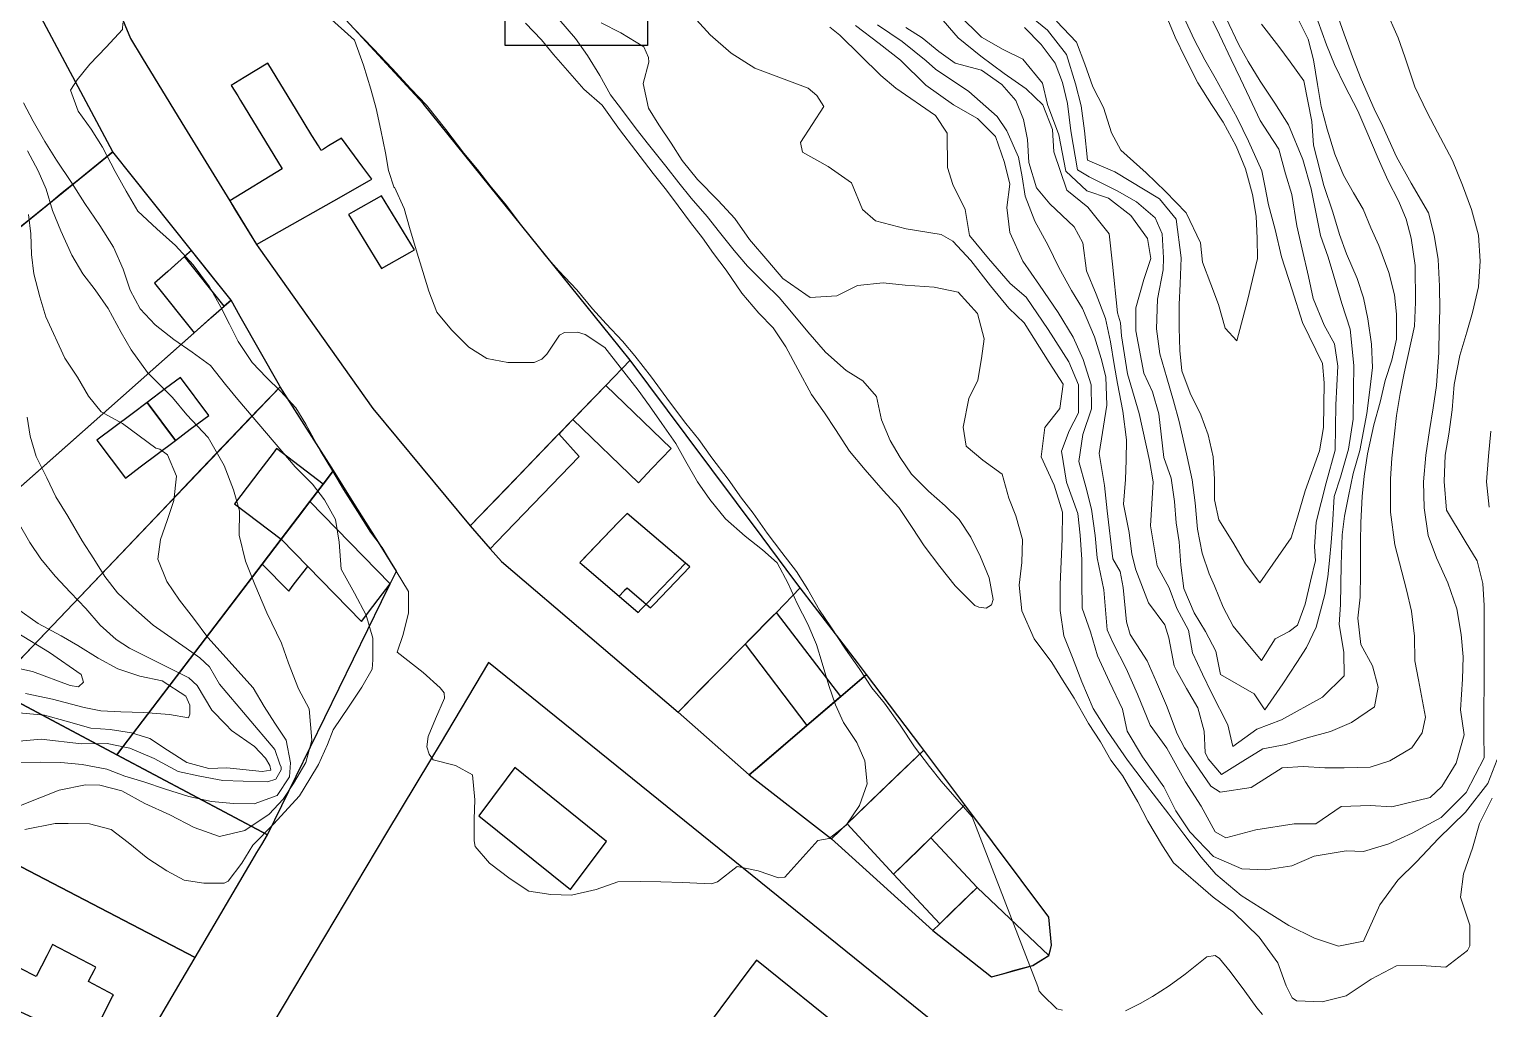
# Model space of a CAD drawing. Header units: millimetres. Extents: x 2695 to 3468, y 1447 to 2202.
# Drawn here: x 2898.1 to 3052.1, y 1626 to 1729.4 of the extents above; entities that cross this region are included whole.
import ezdxf

# ---------------------------------------------------------------- set-up
doc = ezdxf.new("R2010")
doc.units = ezdxf.units.MM
for name, color, linetype in [('01_Fina', 7, 'Continuous'), ('modulos alternativos', 10, 'Continuous'), ('Traza Urbana', 7, 'Continuous')]:
    doc.layers.add(name, color=color, linetype=linetype)

msp = doc.modelspace()

# ---------------------------------------------------------------- linework, layer by layer
at = {"layer": '01_Fina', "color": 252, "linetype": 'Continuous', "lineweight": 9, "true_color": 0x939598}
for points in [[(2936.55, 1712.62), (2935.97, 1714.44), (2935.66, 1716.33), (2935.17, 1718.7), (2934.68, 1720.98), (2934.11, 1723.03), (2933.34, 1725.55), (2932.38, 1728.19), (2918.15, 1741.04)], [(3052.92, 1652.31), (3051.94, 1649.77), (3049.61, 1646.76), (3046.73, 1643.96), (3044.42, 1641.5), (3042.46, 1639.56), (3040.57, 1636.98), (3038.82, 1633.14), (3036.21, 1632.6), (3033.66, 1633.44), (3030.95, 1634.8), (3027.94, 1636.67), (3025.92, 1637.95), (3023.25, 1640.21), (3021.71, 1642), (3019.87, 1644.42), (3018.29, 1646.55), (3015.68, 1649.92), (3013.93, 1652.24), (3011.84, 1655.28), (3010.31, 1657.67), (3009.13, 1660.48), (3008.12, 1663.07), (3007.23, 1665.36), (3006.84, 1668.02), (3006.83, 1670.76), (3007.05, 1675.59), (3007.07, 1678.39), (3006.2, 1681.24), (3004.83, 1684.25), (3005.22, 1687.32), (3006.78, 1689.33), (3007.14, 1691.89), (3005.68, 1694.18), (3003.04, 1698.38), (3001.4, 1699.94), (2999.48, 1702.29), (2997.41, 1704.97), (2995.5, 1707.01), (2994.27, 1707.68), (2990.58, 1708.3), (2987.33, 1709.13), (2985.97, 1710.33), (2984.82, 1713.14), (2982.35, 1714.87), (2979.63, 1716.4), (2979.42, 1717.4), (2981.91, 1721.2), (2981.14, 1722.37), (2980.25, 1723.14), (2974.62, 1725.23), (2972.13, 1726.82), (2969.91, 1728.77), (2966.68, 1732.3)], [(3041.12, 1731.53), (3042.5, 1728.46), (3043.19, 1726.44), (3044.26, 1723.27), (3045.55, 1720.58), (3046.64, 1718.5), (3048.21, 1715.5), (3049.27, 1712.9), (3050.23, 1710.33), (3050.96, 1707.62), (3051.13, 1704.87), (3050.98, 1702.17), (3050.35, 1699.46), (3049.73, 1697.4), (3048.99, 1694.93), (3048.41, 1691.86), (3048.18, 1689.21), (3047.84, 1686.63), (3047.46, 1684.43), (3047.33, 1681.64), (3047.6, 1678.6), (3049.55, 1675.33), (3050.82, 1673.28), (3051.41, 1670.88), (3051.57, 1668.55), (3051.56, 1665.9), (3051.57, 1662.94), (3051.58, 1660.19), (3051.52, 1657.66), (3051.54, 1655.01), (3051.55, 1652.47), (3049.68, 1648.82), (3047.02, 1646.18), (3043.96, 1644.54), (3041.51, 1643.41), (3038.85, 1642.61), (3037.01, 1642.66), (3033.63, 1642.09), (3031.27, 1641.1), (3028.52, 1640.66), (3025.98, 1640.76), (3022.99, 1642.06), (3020.52, 1644.67), (3019.05, 1646.9), (3017.78, 1649.42), (3015.5, 1652.58), (3013.9, 1655.3), (3013.41, 1657.6), (3012.05, 1660.49), (3010.78, 1663.23), (3010.03, 1665.79), (3009.16, 1668.27), (3009.1, 1671.04), (3009.11, 1673.41), (3008.95, 1675.97), (3008.68, 1678.27), (3007.49, 1681.58), (3006.96, 1684.82), (3007.77, 1686.98), (3008.76, 1688.88), (3008.75, 1691.82), (3007.74, 1694.25), (3005.58, 1697.69), (3003.24, 1701.1), (3001.57, 1702.52), (2999.28, 1705.18), (2997.26, 1707.58), (2996.79, 1710.35), (2995.5, 1712.98), (2994.96, 1714.78), (2994.91, 1718.38), (2993.67, 1720.24), (2989.5, 1723.14), (2987.92, 1724.47), (2983.58, 1728.72), (2982.54, 1729.56)], [(2985.22, 1729.74), (2987.73, 1727.86), (2989.98, 1726.08), (2992.67, 1723.44), (2995.56, 1721.38), (2998.12, 1719.95), (2999.99, 1718.04), (3000.95, 1715.3), (3001.52, 1713.02), (3001.2, 1710.53), (3001.53, 1707.89), (3002.88, 1704.88), (3004.65, 1702.34), (3006.62, 1699.45), (3008.2, 1696.85), (3009.24, 1694.49), (3010.1, 1691.85), (3010.14, 1689.29), (3009.21, 1686.58), (3008.79, 1683.76), (3009.54, 1681.06), (3010.13, 1678.7), (3010.52, 1675.93), (3010.72, 1673.58), (3011.43, 1670.21), (3011.79, 1665.98), (3012.43, 1664.58), (3013.81, 1661.92), (3014.98, 1659.18), (3016.31, 1655.94), (3018.09, 1653.49), (3020.06, 1649.94), (3021.69, 1647.38), (3023.17, 1644.66), (3024.32, 1644.03), (3027.48, 1644.89), (3031.52, 1645.5), (3033.81, 1645.52), (3036.49, 1647.33), (3039.55, 1647.46), (3041.82, 1647.31), (3045.86, 1648.3), (3047.11, 1649.47), (3048.62, 1651.9), (3049.47, 1654.89), (3049.08, 1657.55), (3049.29, 1660.79), (3049.34, 1663.14), (3049.14, 1665.48), (3048.67, 1668.19), (3047.74, 1670.95), (3046.52, 1673.59), (3045.64, 1675.93), (3045.23, 1678.87), (3045.17, 1681.59), (3045.4, 1684.41), (3045.79, 1687.01), (3046.17, 1689.42), (3046.54, 1691.78), (3046.77, 1695.24), (3046.82, 1697.73), (3046.87, 1699.76), (3046.86, 1702.23), (3046.7, 1705.05), (3046.29, 1707.64), (3045.7, 1709.99), (3043.87, 1713.11), (3042.32, 1715.88), (3040.87, 1719.1), (3039.97, 1720.96), (3038.59, 1724.08), (3037.78, 1726.17), (3036.78, 1728.82), (3036, 1731.12)], [(3003.08, 1731.21), (3005.49, 1729.24), (3007.5, 1726.7), (3008.43, 1723.61), (3009.06, 1721.26), (3009.38, 1718.65), (3009.7, 1715.54), (3012.6, 1714.32), (3017.31, 1711.47), (3019.07, 1709.33), (3019.58, 1705.23), (3019.48, 1702.48), (3019.4, 1700.3), (3019.37, 1697.86), (3019.44, 1695.47), (3019.65, 1693.31), (3020.56, 1690.96), (3021.67, 1688.67), (3022.43, 1686.57), (3022.96, 1684.24), (3023.12, 1681.87), (3023.1, 1679.7), (3023.57, 1677.6), (3025.03, 1675.22), (3026.37, 1672.95), (3027.88, 1670.94), (3031.19, 1675.68), (3031.88, 1677.88), (3032.68, 1680.64), (3034.2, 1684.88), (3034.63, 1687.34), (3034.67, 1692.03), (3034.51, 1694.09), (3032.4, 1698.4), (3031.3, 1701.86), (3030.19, 1705.33), (3029.51, 1708.22), (3028.82, 1710.81), (3028.42, 1712.83), (3028.11, 1714.43), (3026.71, 1717.55), (3025.51, 1720), (3023.17, 1724.23), (3022.1, 1726.14), (3020.97, 1728.28), (3019.86, 1730.64)], [(2907.93, 1730.04), (2907.9, 1729.33), (2906.17, 1727.46), (2904.44, 1725.66), (2903.1, 1724.02), (2902.42, 1722.91), (2903.24, 1720.72), (2904.59, 1718.81), (2905.78, 1716.92), (2907.14, 1714.35), (2908.3, 1712.27), (2909.53, 1710.17), (2911.52, 1708.3), (2913.48, 1706.52), (2915.35, 1704.48), (2917.08, 1702.19), (2918.28, 1700.04), (2919.18, 1698.23), (2920.1, 1696.42), (2921.59, 1694.19), (2923.09, 1692.61), (2924.56, 1691.15), (2926.2, 1689.4), (2927.26, 1687.68), (2928.77, 1684.89), (2930.07, 1682.76), (2931.23, 1680.8), (2932.71, 1678.46), (2934.06, 1676.29), (2935.29, 1674.66), (2936.78, 1672.16), (2938.08, 1670.03), (2938.07, 1667.78), (2937.52, 1665.49), (2936.88, 1663.61), (2939.62, 1661.49), (2941.4, 1659.85), (2941.85, 1659.35), (2941.86, 1658.76), (2940.91, 1656.59), (2940.15, 1654.73), (2940.02, 1653.64), (2940.27, 1652.86), (2940.69, 1652.26), (2943.03, 1651.68), (2944.84, 1650.69), (2945.09, 1648.03), (2944.99, 1646), (2944.99, 1643.72), (2945.1, 1643.11), (2946.62, 1641.36), (2948.8, 1639.7), (2950.77, 1638.41), (2953.09, 1638.05), (2955.29, 1638), (2957.86, 1638.58), (2960.16, 1639.41), (2962.56, 1639.42), (2964.69, 1639.4), (2966.98, 1639.32), (2969.26, 1639.22), (2970.04, 1639.19), (2970.68, 1639.39), (2972.74, 1641.02), (2974.96, 1640.57), (2977.1, 1639.83), (2977.77, 1639.87), (2978.1, 1640.24), (2981.25, 1643.76), (2982.46, 1643.95), (2984.26, 1645.38), (2985.66, 1647.44), (2986.47, 1649.75), (2986.22, 1652.15), (2985.36, 1654.08), (2983.97, 1656.2), (2983.14, 1658.06), (2982.41, 1660.11), (2981.71, 1662.46), (2981.12, 1664.44), (2980.22, 1666.58), (2979.09, 1668.75), (2978.14, 1670.89), (2976.96, 1673.04), (2975.44, 1674.41), (2973.61, 1675.88), (2971.53, 1677.68), (2969.87, 1679.72), (2968.57, 1681.6), (2967.32, 1683.75), (2966.28, 1685.64), (2964.79, 1687.74), (2963.51, 1689.63), (2962.3, 1691.26), (2960.41, 1693.7), (2958.8, 1695.78), (2956.73, 1697.15), (2955.91, 1697.4), (2954.53, 1697.37), (2954.01, 1697.09), (2952.66, 1695.07), (2952.15, 1694.56), (2951.34, 1694.19), (2948.55, 1694.18), (2946.33, 1694.63), (2944.45, 1695.8), (2942.62, 1697.62), (2941.06, 1699.51), (2940.21, 1701.7), (2939.6, 1703.79), (2938.98, 1705.74), (2938.19, 1708.45), (2937.62, 1710.45), (2936.61, 1712.69)], [(3007.08, 1625.87), (3006.49, 1626), (3004.97, 1627.46), (3004.62, 1627.85), (3004.48, 1628.34), (2997.56, 1646.25), (2995.71, 1648.38), (2994.29, 1650.01), (2993.03, 1651.56), (2991.47, 1653.64), (2989.94, 1655.94), (2988.28, 1658.26), (2986.96, 1659.88), (2985.61, 1661.92), (2984.19, 1663.95), (2982.63, 1666.29), (2981.45, 1668.06), (2980.2, 1670.25), (2979.01, 1672.14), (2977.45, 1674.15), (2975.91, 1676.2), (2974.45, 1678.28), (2973.21, 1679.89), (2971.79, 1681.87), (2970.07, 1684.14), (2968.7, 1686.08), (2967.32, 1687.76), (2965.62, 1690.03), (2963.71, 1692.63), (2961.96, 1694.91), (2960.66, 1696.44), (2958.93, 1698.26), (2957.5, 1699.87), (2955.85, 1701.86), (2953.93, 1703.87), (2952.58, 1705.4), (2951.27, 1707.08), (2949.9, 1708.78), (2948.4, 1710.76), (2946.7, 1712.84), (2945.35, 1714.54), (2943.93, 1716.29), (2942.02, 1718.78), (2939.97, 1721.34), (2938.31, 1723.07), (2936.37, 1725.18), (2934.38, 1727.29), (2932.35, 1729.4)], [(2950.43, 1729.99), (2952.09, 1728.24), (2953.39, 1726.69), (2956.59, 1723.04), (2958.51, 1721.34), (2960.35, 1718.76), (2962.05, 1716.53), (2963.89, 1714.12), (2965.29, 1712.37), (2966.52, 1710.72), (2967.83, 1708.95), (2969.09, 1707.35), (2970.25, 1705.7), (2971.58, 1703.93), (2973.25, 1701.51), (2975.03, 1699.41), (2976.55, 1697.85), (2977.89, 1695.84), (2979.14, 1693.5), (2980.58, 1690.83), (2981.95, 1688.87), (2983.14, 1687.13), (2984.6, 1684.83), (2986.26, 1682.85), (2988.17, 1680.67), (2989.8, 1678.89), (2991.22, 1676.79), (2992.48, 1674.83), (2994.15, 1672.66), (2995.76, 1670.62), (2997.82, 1668.56), (2998.24, 1668.36), (2999.02, 1668.26), (2999.57, 1668.63), (2999.75, 1669.17), (2999.35, 1671.48), (2998.41, 1673.69), (2997.42, 1675.76), (2996.18, 1677.63), (2994.71, 1679.07), (2992.95, 1680.6), (2991.15, 1682.4), (2989.94, 1684.15), (2988.88, 1685.96), (2987.98, 1688.15), (2987.44, 1690.62), (2986.02, 1692.25), (2984.26, 1693.34), (2982.06, 1695.29), (2980.19, 1697.44), (2978.67, 1699.29), (2977.2, 1701.04), (2975.59, 1702.6), (2973.83, 1704.35), (2972.43, 1706), (2970.9, 1707.94), (2969.59, 1709.61), (2967.91, 1711.53), (2966.6, 1713.16), (2965.23, 1714.9), (2963.41, 1717.2), (2962.08, 1718.85), (2960.64, 1720.79), (2959.4, 1722.44), (2958.27, 1724.47), (2956.97, 1726.59), (2955.71, 1728.36), (2953.92, 1730.42)], [(2958.39, 1730.03), (2960.48, 1728.96), (2962.9, 1727.49), (2963.39, 1726.37), (2963.43, 1725.87), (2962.85, 1723.63), (2963.39, 1721.04), (2964.5, 1719.27), (2965.78, 1717.34), (2966.96, 1715.5), (2968.57, 1713.51), (2970.75, 1711.3), (2972.5, 1709.39), (2974.06, 1707.16), (2976, 1704.91), (2977.58, 1703.07), (2980, 1701.38), (2980.47, 1701.06), (2983.27, 1701.24), (2985.46, 1702.33), (2988.15, 1702.61), (2990.48, 1702.36), (2993.54, 1702.15), (2996.06, 1701.62), (2998.1, 1699.37), (2998.8, 1696.68), (2998.53, 1694.6), (2998.15, 1692.31), (2997.18, 1690.38), (2996.59, 1687.36), (2996.92, 1685.36), (2998.68, 1683.87), (3000.7, 1682.42), (3001.42, 1679.88), (3002.16, 1678), (3002.86, 1675.53), (3002.78, 1673.09), (3002.49, 1670.68), (3002.79, 1668), (3004.1, 1665.04), (3005.96, 1662.55), (3007.08, 1660.72), (3008.31, 1658.76), (3009.81, 1656.09), (3011.07, 1654.15), (3012.16, 1652.22), (3013.39, 1650.62), (3015.01, 1647.82), (3016.08, 1645.8), (3017.63, 1643.19), (3018.79, 1641.4), (3021.39, 1639.14), (3022.96, 1637.77), (3025.1, 1636.21), (3027.81, 1633.54), (3029.81, 1630.84), (3030.68, 1628.41), (3031.3, 1627.15), (3031.78, 1626.84), (3034.47, 1626.73), (3037.02, 1627.36), (3039.64, 1629.13), (3042.32, 1630.54), (3044.9, 1630.58), (3047.52, 1630.4), (3049.82, 1632.15), (3050.04, 1632.64), (3050.04, 1634.82), (3049.06, 1637.79), (3049.4, 1640.25), (3050.32, 1642.94), (3051.08, 1645.54), (3052.42, 1648.24)], [(2987.57, 1729.82), (2990.15, 1728.06), (2992.69, 1726.01), (2993.67, 1725.15), (2997.18, 1722.77), (3000.18, 1720.16), (3001.21, 1718.64), (3002.43, 1715.85), (3002.83, 1713.78), (3003.14, 1711.74), (3004.14, 1709.12), (3005.58, 1706.52), (3006.69, 1704.21), (3008.01, 1701.8), (3009.17, 1699.89), (3010.45, 1696.91), (3011.14, 1694.63), (3011.66, 1692.68), (3011.74, 1689.7), (3010.94, 1684.58), (3011.51, 1681.22), (3011.79, 1678.54), (3012.39, 1673.47), (3013.17, 1672.13), (3013.48, 1670.45), (3013.84, 1666.82), (3014.21, 1665.49), (3016.02, 1662.71), (3017, 1660.47), (3018.06, 1657.99), (3019.17, 1655), (3019.96, 1653.52), (3022.73, 1649.5), (3023.7, 1648.85), (3026.99, 1649.35), (3030.24, 1651.42), (3032.47, 1651.55), (3034.77, 1651.43), (3036.8, 1651.43), (3039.53, 1651.51), (3041.6, 1652.17), (3043.94, 1653.54), (3045.04, 1655.12), (3045.36, 1656.78), (3044.62, 1660.71), (3044.24, 1662.7), (3044.23, 1665.31), (3043.88, 1667.97), (3043.37, 1670.2), (3042.13, 1674.95), (3041.67, 1678.39), (3041.67, 1681.92), (3041.82, 1684.1), (3042.32, 1688.59), (3042.69, 1690.91), (3043.12, 1693.06), (3044.22, 1698.04), (3044.33, 1700.55), (3044.3, 1704.42), (3043.87, 1707.31), (3043.35, 1709.33), (3042.57, 1711.19), (3041.39, 1713.43), (3040.38, 1715.72), (3039.09, 1718.79), (3038.24, 1720.74), (3036.87, 1723.39), (3035.79, 1725.63), (3034.92, 1727.7), (3034.02, 1730.25)], [(2990.55, 1729.52), (2992.26, 1728.44), (2994.04, 1727.02), (2995.76, 1725.79), (2998.52, 1725.04), (3000.66, 1723.52), (3002.15, 1721.82), (3002.95, 1719.82), (3003.38, 1717.71), (3003.54, 1715.29), (3004.33, 1712.63), (3005.75, 1710.92), (3008.29, 1708.51), (3009.23, 1706.83), (3009.62, 1703.86), (3010.63, 1701.39), (3011.62, 1698.82), (3012.13, 1696.37), (3012.52, 1693.97), (3012.88, 1691.98), (3013.43, 1689.06), (3013.82, 1686.02), (3013.79, 1683.89), (3013.74, 1681.83), (3013.5, 1679.25), (3014.11, 1676.26), (3014.38, 1673.98), (3014.81, 1672.31), (3016.16, 1668.82), (3017.86, 1666.52), (3018.31, 1665.13), (3018.84, 1662.2), (3019.1, 1661.7), (3020.16, 1659.79), (3021.37, 1657.76), (3022.02, 1655.29), (3022.14, 1653.04), (3022.46, 1652.37), (3023.86, 1650.72), (3026.11, 1652.13), (3028.21, 1653.43), (3030.65, 1653.9), (3032.89, 1654.58), (3035.36, 1655.24), (3037.58, 1656.2), (3040.01, 1657.85), (3040.39, 1659.93), (3039.78, 1662.17), (3038.56, 1664.43), (3038.24, 1667.21), (3038.48, 1669.43), (3038.51, 1671.97), (3038.51, 1675.28), (3038.56, 1677.32), (3038.71, 1680.06), (3038.9, 1682.19), (3039.24, 1684.54), (3039.94, 1687.63), (3040.59, 1689.99), (3041.12, 1692.3), (3041.81, 1694.45), (3042.33, 1696.67), (3042.3, 1699.28), (3042.11, 1701.34), (3041.5, 1703.69), (3040.45, 1706.52), (3039.62, 1708.41), (3038.81, 1710.36), (3037.77, 1712.08), (3036.73, 1713.94), (3035.81, 1716.18), (3034.99, 1718.82), (3034.38, 1721.19), (3033.98, 1723.52), (3033.57, 1726.13), (3033, 1728.29), (3031.9, 1730.49)], [(2994.02, 1730.81), (2996.08, 1728.44), (2998.47, 1726.53), (3000.93, 1724.7), (3003.26, 1723.08), (3004.99, 1721.38), (3006.02, 1718.79), (3006.16, 1716.42), (3007.55, 1712.37), (3009.75, 1710.57), (3012.01, 1707.77), (3012.35, 1704.56), (3012.89, 1699.43), (3013.18, 1698.37), (3013.31, 1697), (3013.93, 1692.98), (3015.18, 1688.8), (3016.26, 1683.86), (3016.65, 1681.6), (3016.36, 1676.96), (3017.06, 1672.72), (3018.33, 1670.42), (3019.14, 1668.24), (3020.38, 1665.94), (3020.8, 1663.57), (3021.84, 1661.31), (3022.79, 1659.35), (3024.52, 1655.97), (3025.06, 1653.69), (3027.59, 1655.5), (3030.19, 1656.49), (3034.51, 1658.87), (3036.79, 1661.14), (3036.77, 1663.63), (3036.26, 1666.55), (3036.41, 1668.65), (3036.49, 1672.84), (3036.6, 1675.99), (3036.84, 1677.98), (3037.24, 1680.08), (3037.75, 1682.49), (3038.46, 1684.92), (3039.2, 1688.8), (3039.54, 1691.59), (3039.78, 1693.67), (3039.67, 1696.11), (3039.28, 1698.79), (3038.84, 1701.03), (3038.15, 1703.05), (3037.05, 1705.67), (3036.29, 1707.69), (3035.61, 1710.07), (3034.65, 1712.88), (3033.55, 1717.13), (3033.39, 1719.62), (3032.54, 1723.92), (3031.1, 1725.93), (3029.89, 1727.53), (3028.07, 1729.9)], [(2996.13, 1730.88), (2998.54, 1728.52), (3000.8, 1727.21), (3002.89, 1726.19), (3004.95, 1723.66), (3005.51, 1721.4), (3006.7, 1718.23), (3007.43, 1714.39), (3009.66, 1712.3), (3011.94, 1711.53), (3014.27, 1709.7), (3016.04, 1707.26), (3016.39, 1705.15), (3015.67, 1702.96), (3014.83, 1699.96), (3014.8, 1697.54), (3015.66, 1693.06), (3016.58, 1691.08), (3017.24, 1688.77), (3017.48, 1686.64), (3017.75, 1684.15), (3018.53, 1681.98), (3018.88, 1679.54), (3019.08, 1677.28), (3019.37, 1675.27), (3019.57, 1672.82), (3019.87, 1670.36), (3020.95, 1667.78), (3022.16, 1665.8), (3023.27, 1663.73), (3023.74, 1661.26), (3027.31, 1659.22), (3028.42, 1657.56), (3030.33, 1660.27), (3031.79, 1662.55), (3032.82, 1664.12), (3033.85, 1666.26), (3034.76, 1669.7), (3035.07, 1671.57), (3035.24, 1673.29), (3035.43, 1675.2), (3035.57, 1677.03), (3035.75, 1680.05), (3036.42, 1682.08), (3037.25, 1685.06), (3037.73, 1688.22), (3037.77, 1691.38), (3037.8, 1693.83), (3037.67, 1695.27), (3037.42, 1697.72), (3036.56, 1700.42), (3035.69, 1703.29), (3035.1, 1705.31), (3034.28, 1707.58), (3033.75, 1710.42), (3033.3, 1712.51), (3032.42, 1715.6), (3030.92, 1719.27), (3029.48, 1721.54), (3027.92, 1723.86), (3026.67, 1725.96), (3025.68, 1727.7), (3024.32, 1730.61)], [(3003.08, 1729.53), (3004.83, 1727.76), (3006.3, 1725.79), (3007.08, 1723.75), (3007.6, 1721.51), (3007.96, 1718.62), (3008.67, 1714.51), (3009.89, 1713.79), (3012.83, 1712.3), (3014.88, 1711.13), (3016.86, 1709.47), (3017.59, 1707.78), (3017.72, 1705.25), (3017.7, 1703.96), (3017.11, 1700.89), (3016.98, 1697.75), (3017.35, 1695.1), (3018.07, 1692.56), (3018.8, 1690.14), (3019.4, 1687.97), (3020.24, 1684.23), (3020.75, 1681.81), (3021.09, 1679.39), (3021.33, 1676.61), (3021.82, 1674.07), (3022.54, 1671.9), (3023.1, 1670.62), (3024.02, 1668.38), (3025.09, 1666.37), (3026.64, 1664.48), (3028.06, 1662.74), (3029.52, 1665.02), (3031, 1665.81), (3031.86, 1666.48), (3032.69, 1668.68), (3033.24, 1671.11), (3033.77, 1673.31), (3033.67, 1674.75), (3033.85, 1677.34), (3034.91, 1681.5), (3035.84, 1684.93), (3035.92, 1689.74), (3036.12, 1693.79), (3035.77, 1696.16), (3034.68, 1698.14), (3033.51, 1700.95), (3033.04, 1703.28), (3032.36, 1706.16), (3031.81, 1708.62), (3031.28, 1711.93), (3030.59, 1714.1), (3029.9, 1716.7), (3028.78, 1718.44), (3027.93, 1719.74), (3026.81, 1722.12), (3025.84, 1724.12), (3024.88, 1726.17), (3023.65, 1728.77), (3022.61, 1730.84)], [(3006.43, 1730.22), (3008.55, 1727.99), (3009.42, 1725.68), (3010.29, 1723.26), (3011.4, 1721.08), (3012.25, 1718.44), (3013.22, 1716.58), (3015.91, 1714.2), (3017.95, 1712.24), (3020.12, 1709.98), (3021.64, 1706.81), (3021.85, 1704.77), (3022.72, 1702.46), (3023.52, 1700.3), (3024.23, 1697.8), (3025.48, 1696.47), (3026.59, 1700.73), (3027.64, 1705.15), (3027.62, 1707.26), (3027.51, 1709.63), (3027.13, 1711.91), (3026.39, 1714.64), (3025.4, 1717), (3024.03, 1719.55), (3022.8, 1721.41), (3021.36, 1723.7), (3020.04, 1726.26), (3018.98, 1728.52), (3018.18, 1730.38)], [(2897.45, 1721.6), (2898.47, 1719.67), (2899.7, 1717.52), (2900.93, 1715.54), (2902.51, 1713.2), (2903.92, 1710.95), (2905.5, 1708.66), (2906.94, 1706.37), (2907.98, 1704.03), (2908.71, 1701.82), (2909.75, 1699.84), (2911.36, 1698.16), (2913.31, 1696.6), (2915.26, 1695.29), (2917.18, 1693.87), (2918.77, 1691.88), (2920.07, 1690.28), (2926.12, 1683.19), (2927.94, 1681.34), (2929.2, 1679.69), (2930.38, 1677.62), (2930.75, 1675.24), (2930.98, 1672.4), (2932.39, 1669.87), (2933.62, 1667.53), (2934.32, 1665.11), (2934.31, 1662.83), (2934.25, 1661.84), (2933.14, 1659.94), (2931.81, 1657.92), (2930.12, 1655.45), (2929.52, 1653.87), (2928.59, 1651.77), (2927.66, 1650.26), (2926.58, 1648.46), (2923.82, 1645.47), (2921.65, 1643.26), (2920.49, 1641.38), (2919.04, 1639.48), (2918.64, 1639.25), (2916.48, 1639.26), (2914.4, 1639.57), (2912.57, 1640.54), (2910.57, 1641.84), (2908.51, 1643.55), (2906.7, 1644.92), (2904.43, 1645.52), (2902.16, 1645.55), (2900.79, 1645.56), (2897.58, 1644.9)], [(2897.15, 1647.45), (2901.22, 1649.05), (2903.99, 1649.64), (2905.5, 1649.58), (2907.84, 1648.98), (2910.26, 1647.65), (2912.88, 1646.48), (2915.47, 1645.12), (2918.13, 1644.18), (2920.82, 1644.81), (2923.38, 1646.54), (2924.84, 1648.1), (2925.95, 1649.77), (2927.23, 1652), (2927.87, 1654.35), (2927.61, 1657.64), (2926.46, 1659.76), (2925.4, 1662.47), (2924.67, 1664.59), (2923.12, 1667.76), (2921.86, 1670.76), (2920.87, 1673.24), (2920.22, 1675.97), (2920.23, 1678.55), (2919.6, 1680.76), (2918.61, 1683.33), (2916.94, 1686.29), (2914.7, 1688.67), (2913.16, 1690.51), (2910.54, 1693.13), (2908.82, 1695.52), (2907.75, 1697.35), (2906.39, 1699.88), (2905.01, 1701.87), (2903.71, 1703.54), (2902.55, 1705.52), (2901.38, 1708.07), (2900.53, 1710.22), (2899.84, 1712.47), (2899.02, 1714.4), (2897.86, 1716.53)], [(2897.99, 1709.82), (2898.24, 1707.78), (2898.31, 1705.58), (2898.54, 1703.54), (2899.18, 1701.11), (2899.81, 1699), (2901.82, 1694.66), (2903.14, 1692.63), (2904.3, 1690.65), (2905.65, 1689), (2907.89, 1687.76), (2911.41, 1685.16), (2911.83, 1685.03), (2912.66, 1684.45), (2913.6, 1682.21), (2913.33, 1679.64), (2912.61, 1677.51), (2911.9, 1675.53), (2911.64, 1673.43), (2912.58, 1671.09), (2913.93, 1669.11), (2915.4, 1667.22), (2916.91, 1665.19), (2921.67, 1659.87), (2922.86, 1657.89), (2923.99, 1656.14), (2925.18, 1654.33), (2925.64, 1651.95), (2925.53, 1650.49), (2924.23, 1648.51), (2921.78, 1647.62), (2919.6, 1647.65), (2917.3, 1647.87), (2914.89, 1648.4), (2912.42, 1649.16), (2910.15, 1649.95), (2908.15, 1650.54), (2906.26, 1651.28), (2903.66, 1651.78), (2901.41, 1651.98), (2899.26, 1652.01), (2897.1, 1651.94)], [(2897.85, 1688.41), (2898.16, 1686.42), (2898.8, 1684.28), (2899.93, 1682.01), (2900.87, 1680.03), (2902.15, 1677.98), (2903.66, 1675.38), (2904.86, 1673.49), (2906.05, 1671.6), (2907.38, 1669.9), (2909.01, 1668.34), (2911.14, 1666.47), (2914.61, 1664.05), (2916.07, 1663.03), (2917.08, 1662.08), (2918.15, 1660.24), (2923.98, 1653.37), (2924.51, 1651.82), (2924.65, 1651.51), (2924.65, 1651.21), (2924.07, 1650.22), (2923.2, 1649.93), (2920.62, 1650.03), (2918.49, 1650.08), (2916.06, 1650.56), (2913.76, 1651.05), (2911.23, 1652.42), (2908.66, 1653.5), (2906.3, 1653.98), (2903.57, 1653.94), (2899.33, 1654.44), (2897, 1654.25)], [(3052.28, 1686.93), (3052.01, 1684.3), (3051.8, 1681.6), (3052.1, 1678.92)], [(2896.88, 1677.36), (2898.11, 1675.21), (2899.3, 1673.47), (2900.81, 1671.65), (2902.42, 1669.92), (2904.04, 1668.22), (2905.56, 1666.49), (2907.22, 1664.98), (2908.65, 1664.05), (2914.89, 1660.93), (2915.78, 1660.12), (2917.32, 1657.51), (2918.81, 1655.98), (2919.41, 1655.36), (2921.81, 1653.67), (2922.4, 1653.06), (2923, 1652.44), (2923.45, 1651.68), (2923.55, 1651.17), (2922.64, 1651.03), (2918.9, 1651.44), (2917.02, 1651.35), (2914.68, 1652), (2912.66, 1653.3), (2910.78, 1654.51), (2908.84, 1655.1), (2906.61, 1655.46), (2904.57, 1655.6), (2901.94, 1656.33), (2899.68, 1656.98), (2896.98, 1657.22)], [(2897.68, 1659.27), (2900.5, 1658.66), (2903.84, 1657.79), (2905.6, 1657.44), (2907.71, 1657.32), (2910.13, 1657.27), (2912.85, 1657.04), (2914.88, 1656.71), (2915, 1657.09), (2914.99, 1658.03), (2914.58, 1658.99), (2912.09, 1660.61), (2909.73, 1661.09), (2907.42, 1661.87), (2905.32, 1662.99), (2903.18, 1664.32), (2901.42, 1665.34), (2899, 1666.65), (2896.7, 1668.26)], [(2896.17, 1662.07), (2898.41, 1661.59), (2902.39, 1660.12), (2903.26, 1659.97), (2903.8, 1660.45), (2903.55, 1661.28), (2900.19, 1663.58), (2896.85, 1665.64)], [(3028.19, 1625.41), (3027.59, 1626.1), (3026.33, 1627.86), (3024.77, 1629.92), (3023.65, 1631.3), (3023.2, 1631.61), (3022.31, 1631.48), (3020.01, 1629.66), (3018.34, 1628.43), (3016.57, 1627.3), (3015.27, 1626.56), (3013.74, 1625.79)]]:
    msp.add_lwpolyline(points, dxfattribs=at)
at = {"layer": 'modulos alternativos'}
msp.add_lwpolyline([(2948.28, 1742.65), (2963.28, 1742.65), (2963.28, 1727.65), (2948.28, 1727.65)], close=True, dxfattribs=at)
at = {"layer": 'Traza Urbana', "color": 7, "linetype": 'Continuous', "invisible_edges": 5}
for points in [[(2901.98, 1744.86), (2939.61, 1721.53), (2931.45, 1730.33), (2899.93, 1749.87)], [(2901.98, 1744.86), (2939.61, 1721.53), (2931.45, 1730.33), (2899.93, 1749.87)], [(2904.38, 1739.02), (2946.64, 1712.81), (2939.61, 1721.53), (2901.98, 1744.86)], [(2904.38, 1739.02), (2946.64, 1712.81), (2939.61, 1721.53), (2901.98, 1744.86)], [(2908.73, 1728.38), (2959.41, 1696.96), (2946.64, 1712.81), (2904.38, 1739.02)], [(2908.73, 1728.38), (2959.41, 1696.96), (2946.64, 1712.81), (2904.38, 1739.02)], [(2889.07, 1727.45), (2906.88, 1716.41), (2897.49, 1734.07)], [(2909.97, 1726.35), (2961.45, 1694.43), (2959.41, 1696.96), (2908.73, 1728.38)], [(2909.97, 1726.35), (2961.45, 1694.43), (2959.41, 1696.96), (2908.73, 1728.38)], [(2874.93, 1716.33), (2892.98, 1705.14), (2906.88, 1716.41), (2889.07, 1727.45)], [(2914.17, 1719.49), (2958.88, 1691.77), (2961.45, 1694.43), (2909.97, 1726.35)], [(2914.17, 1719.49), (2958.88, 1691.77), (2961.45, 1694.43), (2909.97, 1726.35)], [(2920.72, 1724.25), (2926.25, 1720.81), (2923.22, 1725.77)], [(2920.72, 1724.25), (2926.25, 1720.81), (2923.22, 1725.77)], [(2919.38, 1723.42), (2927.89, 1718.15), (2926.25, 1720.81), (2920.72, 1724.25)], [(2919.38, 1723.42), (2927.89, 1718.15), (2926.25, 1720.81), (2920.72, 1724.25)], [(2920.06, 1722.31), (2928.57, 1717.04), (2927.89, 1718.15), (2919.38, 1723.42)], [(2920.06, 1722.31), (2928.57, 1717.04), (2927.89, 1718.15), (2919.38, 1723.42)], [(2920.34, 1721.84), (2928.86, 1716.56), (2928.57, 1717.04), (2920.06, 1722.31)], [(2920.34, 1721.84), (2928.86, 1716.56), (2928.57, 1717.04), (2920.06, 1722.31)], [(2924.76, 1714.63), (2930.2, 1711.26), (2933.97, 1713.39), (2920.34, 1721.84)], [(2924.76, 1714.63), (2930.2, 1711.26), (2933.97, 1713.39), (2920.34, 1721.84)], [(2919.22, 1711.24), (2955.79, 1688.57), (2958.88, 1691.77), (2914.17, 1719.49)], [(2919.22, 1711.24), (2955.79, 1688.57), (2958.88, 1691.77), (2914.17, 1719.49)], [(2929.65, 1717.05), (2933.27, 1714.81), (2931, 1717.87)], [(2929.65, 1717.05), (2933.27, 1714.81), (2931, 1717.87)], [(2903.21, 1713.44), (2915.18, 1706.02), (2906.88, 1716.41)], [(2928.86, 1716.56), (2933.97, 1713.39), (2934.22, 1713.53), (2929.09, 1716.71)], [(2928.86, 1716.56), (2933.97, 1713.39), (2934.22, 1713.53), (2929.09, 1716.71)], [(2929.09, 1716.71), (2934.22, 1713.53), (2933.27, 1714.81), (2929.65, 1717.05)], [(2929.09, 1716.71), (2934.22, 1713.53), (2933.27, 1714.81), (2929.65, 1717.05)], [(2919.22, 1711.24), (2924.45, 1708), (2930.2, 1711.26), (2924.76, 1714.63)], [(2919.22, 1711.24), (2924.45, 1708), (2930.2, 1711.26), (2924.76, 1714.63)], [(2901.36, 1711.94), (2919.36, 1700.78), (2915.18, 1706.02), (2903.21, 1713.44)], [(2897.27, 1708.62), (2915.47, 1697.33), (2918.61, 1700.12), (2900.58, 1711.3)], [(2900.58, 1711.3), (2918.61, 1700.12), (2919.36, 1700.78), (2901.36, 1711.94)], [(2922.04, 1706.63), (2922.04, 1706.63), (2924.45, 1708), (2919.22, 1711.24)], [(2919.84, 1710.23), (2955.41, 1688.17), (2955.79, 1688.57), (2919.22, 1711.24)], [(2922.04, 1706.63), (2922.04, 1706.63), (2924.45, 1708), (2919.22, 1711.24)], [(2919.84, 1710.23), (2955.41, 1688.17), (2955.79, 1688.57), (2919.22, 1711.24)], [(2932.22, 1710.1), (2938.71, 1706.08), (2935.21, 1711.79)], [(2932.22, 1710.1), (2938.71, 1706.08), (2935.21, 1711.79)], [(2922.04, 1706.63), (2954.06, 1686.78), (2955.41, 1688.17), (2919.84, 1710.23)], [(2922.04, 1706.63), (2954.06, 1686.78), (2955.41, 1688.17), (2919.84, 1710.23)], [(2931.73, 1709.82), (2938.21, 1705.8), (2938.71, 1706.08), (2932.22, 1710.1)], [(2931.73, 1709.82), (2938.21, 1705.8), (2938.71, 1706.08), (2932.22, 1710.1)], [(2935.23, 1704.11), (2935.23, 1704.11), (2938.21, 1705.8), (2931.73, 1709.82)], [(2935.23, 1704.11), (2935.23, 1704.11), (2938.21, 1705.8), (2931.73, 1709.82)], [(2883.2, 1697.19), (2902.09, 1685.48), (2915.47, 1697.33), (2897.27, 1708.62)], [(2922.27, 1706.3), (2953.95, 1686.66), (2954.06, 1686.78), (2922.04, 1706.63)], [(2922.27, 1706.3), (2953.95, 1686.66), (2954.06, 1686.78), (2922.04, 1706.63)], [(2934.32, 1689.35), (2948.23, 1680.73), (2953.95, 1686.66), (2922.27, 1706.3)], [(2934.32, 1689.35), (2948.23, 1680.73), (2953.95, 1686.66), (2922.27, 1706.3)], [(2912.67, 1703.8), (2918.61, 1700.12), (2914.43, 1705.36)], [(2912.67, 1703.8), (2918.61, 1700.12), (2914.43, 1705.36)], [(2911.29, 1702.57), (2917.22, 1698.89), (2918.61, 1700.12), (2912.67, 1703.8)], [(2911.29, 1702.57), (2917.22, 1698.89), (2918.61, 1700.12), (2912.67, 1703.8)], [(2915.47, 1697.33), (2915.47, 1697.33), (2917.22, 1698.89), (2911.29, 1702.57)], [(2915.47, 1697.33), (2915.47, 1697.33), (2917.22, 1698.89), (2911.29, 1702.57)], [(2918.61, 1700.12), (2920.33, 1699.05), (2919.36, 1700.78)], [(2915.47, 1697.33), (2924.45, 1691.77), (2920.33, 1699.05), (2918.61, 1700.12)], [(2867.61, 1683.88), (2886.83, 1671.97), (2902.09, 1685.48), (2883.2, 1697.19)], [(2881.76, 1667.48), (2894.15, 1659.8), (2924.52, 1691.64), (2915.41, 1697.29)], [(2915.41, 1697.29), (2924.52, 1691.64), (2924.45, 1691.77), (2915.47, 1697.33)], [(2958.88, 1691.77), (2967.37, 1686.51), (2961.45, 1694.43)], [(2958.88, 1691.77), (2967.37, 1686.51), (2961.45, 1694.43)], [(2912.44, 1691.43), (2917.01, 1688.6), (2914.01, 1692.6)], [(2910.49, 1689.96), (2915.05, 1687.14), (2917.01, 1688.6), (2912.44, 1691.43)], [(2921.3, 1688.27), (2930.16, 1682.78), (2924.52, 1691.64)], [(2955.41, 1688.17), (2975.38, 1675.79), (2967.37, 1686.51), (2958.88, 1691.77)], [(2955.41, 1688.17), (2975.38, 1675.79), (2967.37, 1686.51), (2958.88, 1691.77)], [(2957.45, 1690.29), (2965.8, 1685.11), (2958.88, 1691.77)], [(2957.45, 1690.29), (2965.8, 1685.11), (2958.88, 1691.77)], [(2908.92, 1688.79), (2913.49, 1685.96), (2910.49, 1689.96)], [(2913.49, 1685.96), (2913.49, 1685.96), (2915.05, 1687.14), (2910.49, 1689.96)], [(2955.41, 1688.17), (2963.76, 1683), (2965.8, 1685.11), (2957.45, 1690.29)], [(2955.41, 1688.17), (2963.76, 1683), (2965.8, 1685.11), (2957.45, 1690.29)], [(2905.21, 1686), (2909.77, 1683.18), (2913.49, 1685.96), (2908.92, 1688.79)], [(2920.04, 1686.95), (2929.07, 1681.35), (2930.16, 1682.78), (2921.3, 1688.27)], [(2944.58, 1676.94), (2944.58, 1676.94), (2948.23, 1680.73), (2934.32, 1689.35)], [(2944.58, 1676.94), (2944.58, 1676.94), (2948.23, 1680.73), (2934.32, 1689.35)], [(2953.95, 1686.66), (2978.74, 1671.29), (2975.38, 1675.79), (2955.41, 1688.17)], [(2953.95, 1686.66), (2978.74, 1671.29), (2975.38, 1675.79), (2955.41, 1688.17)], [(2962.33, 1681.51), (2962.33, 1681.51), (2963.76, 1683), (2955.41, 1688.17)], [(2962.33, 1681.51), (2962.33, 1681.51), (2963.76, 1683), (2955.41, 1688.17)], [(2918.43, 1685.26), (2927.68, 1679.52), (2929.07, 1681.35), (2920.04, 1686.95)], [(2951.17, 1683.78), (2976.89, 1667.83), (2979.41, 1670.4), (2953.66, 1686.37)], [(2951.17, 1683.78), (2976.89, 1667.83), (2979.41, 1670.4), (2953.66, 1686.37)], [(2953.29, 1685.98), (2956.07, 1684.26), (2953.95, 1686.66)], [(2953.29, 1685.98), (2956.07, 1684.26), (2953.95, 1686.66)], [(2953.66, 1686.37), (2979.41, 1670.4), (2978.74, 1671.29), (2953.95, 1686.66)], [(2953.66, 1686.37), (2979.41, 1670.4), (2978.74, 1671.29), (2953.95, 1686.66)], [(2908.21, 1682), (2908.21, 1682), (2909.77, 1683.18), (2905.21, 1686)], [(2914.91, 1681.58), (2924.65, 1675.54), (2927.68, 1679.52), (2918.43, 1685.26)], [(2923.78, 1684.63), (2929.07, 1681.35), (2924.14, 1685.1)], [(2944.58, 1676.94), (2947.35, 1675.22), (2956.07, 1684.26), (2953.29, 1685.98)], [(2944.58, 1676.94), (2947.35, 1675.22), (2956.07, 1684.26), (2953.29, 1685.98)], [(2922.39, 1682.8), (2927.68, 1679.52), (2929.07, 1681.35), (2923.78, 1684.63)], [(2947.91, 1680.4), (2973.59, 1664.48), (2976.89, 1667.83), (2951.17, 1683.78)], [(2947.91, 1680.4), (2973.59, 1664.48), (2976.89, 1667.83), (2951.17, 1683.78)], [(2919.72, 1679.29), (2925, 1676.02), (2927.68, 1679.52), (2922.39, 1682.8)], [(2929.07, 1681.35), (2932.32, 1679.34), (2930.16, 1682.78)], [(2857.01, 1667.74), (2915.58, 1631.42), (2921.59, 1641.64), (2858.78, 1680.58)], [(2912.6, 1679.15), (2922.65, 1672.92), (2924.65, 1675.54), (2914.91, 1681.58)], [(2927.68, 1679.52), (2935.08, 1674.94), (2932.32, 1679.34), (2929.07, 1681.35)], [(2944.58, 1676.94), (2970.21, 1661.05), (2973.59, 1664.48), (2947.91, 1680.4)], [(2944.58, 1676.94), (2970.21, 1661.05), (2973.59, 1664.48), (2947.91, 1680.4)], [(2894.84, 1660.53), (2907.3, 1652.8), (2922.65, 1672.92), (2912.6, 1679.15)], [(2924.65, 1675.54), (2924.65, 1675.54), (2925, 1676.02), (2919.72, 1679.29)], [(2925.9, 1677.19), (2936.14, 1670.84), (2927.68, 1679.52)], [(2926.81, 1678.39), (2936.8, 1672.19), (2935.08, 1674.94), (2927.68, 1679.52)], [(2924.65, 1675.54), (2935.23, 1668.98), (2936.14, 1670.84), (2925.9, 1677.19)], [(2924.65, 1675.54), (2934.88, 1669.2), (2936.14, 1670.84), (2925.9, 1677.19)], [(2925.9, 1677.19), (2936.14, 1670.84), (2936.8, 1672.19), (2926.81, 1678.39)], [(2956.16, 1673.08), (2963.18, 1668.73), (2967.31, 1673.01), (2960.28, 1677.37)], [(2956.16, 1673.08), (2963.18, 1668.73), (2967.31, 1673.01), (2960.28, 1677.37)], [(2960.28, 1677.37), (2967.31, 1673.01), (2961.15, 1678.27)], [(2960.28, 1677.37), (2967.31, 1673.01), (2961.15, 1678.27)], [(2922.65, 1672.92), (2933.78, 1666.02), (2935.23, 1668.98), (2924.65, 1675.54)], [(2924.06, 1674.78), (2927.44, 1672.68), (2924.65, 1675.54)], [(2927.44, 1672.68), (2934.3, 1668.43), (2934.88, 1669.2), (2924.65, 1675.54)], [(2946.7, 1674.54), (2946.7, 1674.54), (2947.35, 1675.22), (2944.58, 1676.94)], [(2946.7, 1674.54), (2969.55, 1660.38), (2970.21, 1661.05), (2944.58, 1676.94)], [(2946.7, 1674.54), (2946.7, 1674.54), (2947.35, 1675.22), (2944.58, 1676.94)], [(2946.7, 1674.54), (2969.55, 1660.38), (2970.21, 1661.05), (2944.58, 1676.94)], [(2922.65, 1672.92), (2926.02, 1670.83), (2927.44, 1672.68), (2924.06, 1674.78)], [(2947.88, 1673.19), (2969.17, 1659.99), (2969.55, 1660.38), (2946.7, 1674.54)], [(2947.88, 1673.19), (2969.17, 1659.99), (2969.55, 1660.38), (2946.7, 1674.54)], [(2908.02, 1653.75), (2923.19, 1644.34), (2933.78, 1666.02), (2922.65, 1672.92)], [(2925.44, 1670.06), (2925.44, 1670.06), (2926.02, 1670.83), (2922.65, 1672.92)], [(2933.11, 1666.86), (2933.11, 1666.86), (2934.3, 1668.43), (2927.44, 1672.68)], [(2966.51, 1657.28), (2966.51, 1657.28), (2969.17, 1659.99), (2947.88, 1673.19)], [(2966.51, 1657.28), (2966.51, 1657.28), (2969.17, 1659.99), (2947.88, 1673.19)], [(2956.39, 1672.88), (2963.15, 1668.69), (2963.18, 1668.73), (2956.16, 1673.08)], [(2956.39, 1672.88), (2963.15, 1668.69), (2963.18, 1668.73), (2956.16, 1673.08)], [(2960.3, 1669.54), (2962.6, 1668.12), (2963.15, 1668.69), (2956.39, 1672.88)], [(2960.3, 1669.54), (2962.6, 1668.12), (2963.15, 1668.69), (2956.39, 1672.88)], [(2962.32, 1667.82), (2962.32, 1667.82), (2962.6, 1668.12), (2960.3, 1669.54)], [(2962.32, 1667.82), (2962.32, 1667.82), (2962.6, 1668.12), (2960.3, 1669.54)], [(2976.89, 1667.83), (2985.46, 1662.52), (2979.41, 1670.4)], [(2976.89, 1667.83), (2985.46, 1662.52), (2979.41, 1670.4)], [(2974.02, 1664.93), (2983.68, 1658.94), (2976.89, 1667.83)], [(2974.02, 1664.93), (2983.68, 1658.94), (2976.89, 1667.83)], [(2976.49, 1667.43), (2986.41, 1661.28), (2985.46, 1662.52), (2976.89, 1667.83)], [(2976.49, 1667.43), (2986.41, 1661.28), (2985.46, 1662.52), (2976.89, 1667.83)], [(2856.57, 1664.57), (2881.2, 1649.3), (2915.58, 1631.42), (2857.01, 1667.74)], [(2881, 1666.8), (2921.59, 1641.64), (2922.09, 1642.48), (2894.15, 1659.8)], [(2974.02, 1664.93), (2983.68, 1658.94), (2986.41, 1661.28), (2976.49, 1667.43)], [(2974.02, 1664.93), (2983.68, 1658.94), (2986.41, 1661.28), (2976.49, 1667.43)], [(2973.59, 1664.48), (2983.19, 1658.53), (2983.68, 1658.94), (2974.02, 1664.93)], [(2973.59, 1664.48), (2983.19, 1658.53), (2983.68, 1658.94), (2974.02, 1664.93)], [(2973.59, 1664.48), (2983.19, 1658.53), (2983.68, 1658.94), (2974.02, 1664.93)], [(2973.59, 1664.48), (2983.19, 1658.53), (2983.68, 1658.94), (2974.02, 1664.93)], [(2970.8, 1661.65), (2980.11, 1655.88), (2983.19, 1658.53), (2973.59, 1664.48)], [(2970.8, 1661.65), (2980.11, 1655.88), (2983.19, 1658.53), (2973.59, 1664.48)], [(2980.11, 1655.88), (2980.11, 1655.88), (2983.19, 1658.53), (2973.59, 1664.48)], [(2980.11, 1655.88), (2980.11, 1655.88), (2983.19, 1658.53), (2973.59, 1664.48)], [(2941.4, 1653.96), (3009.24, 1611.9), (2946.52, 1662.52)], [(2966.51, 1657.28), (2975.34, 1651.81), (2980.11, 1655.88), (2970.8, 1661.65)], [(2966.51, 1657.28), (2975.34, 1651.81), (2980.11, 1655.88), (2970.8, 1661.65)], [(2894.15, 1659.8), (2894.15, 1659.8), (2907.3, 1652.8), (2894.84, 1660.53)], [(2983.68, 1658.94), (2992.14, 1653.7), (2986.41, 1661.28)], [(2983.68, 1658.94), (2992.14, 1653.7), (2986.41, 1661.28)], [(2894.15, 1659.8), (2922.09, 1642.48), (2922.59, 1643.32), (2907.3, 1652.8)], [(2980.11, 1655.88), (2989.24, 1650.22), (2992.44, 1653.3), (2983.53, 1658.82)], [(2980.11, 1655.88), (2989.24, 1650.22), (2992.44, 1653.3), (2983.53, 1658.82)], [(2983.53, 1658.82), (2992.44, 1653.3), (2992.14, 1653.7), (2983.68, 1658.94)], [(2983.53, 1658.82), (2992.44, 1653.3), (2992.14, 1653.7), (2983.68, 1658.94)], [(2974.03, 1650.68), (2974.03, 1650.68), (2975.34, 1651.81), (2966.51, 1657.28)], [(2974.03, 1650.68), (2974.03, 1650.68), (2975.34, 1651.81), (2966.51, 1657.28)], [(2974.88, 1651.42), (2984.37, 1645.53), (2989.24, 1650.22), (2980.11, 1655.88)], [(2974.88, 1651.42), (2984.37, 1645.53), (2989.24, 1650.22), (2980.11, 1655.88)], [(2940.38, 1652.26), (3021.69, 1601.85), (3009.24, 1611.9), (2941.4, 1653.96)], [(2907.3, 1652.8), (2907.3, 1652.8), (2923.19, 1644.34), (2908.02, 1653.75)], [(2907.3, 1652.8), (2922.59, 1643.32), (2923.19, 1644.34)], [(2990.47, 1651.42), (2996.77, 1647.51), (2992.44, 1653.3)], [(2990.47, 1651.42), (2996.77, 1647.51), (2992.44, 1653.3)], [(2990.47, 1651.42), (2996.77, 1647.51), (2992.44, 1653.3)], [(2990.47, 1651.42), (2996.77, 1647.51), (2992.44, 1653.3)], [(2935.76, 1644.55), (3017.32, 1593.98), (3021.69, 1601.85), (2940.38, 1652.26)], [(2948.38, 1650.22), (2958.96, 1643.66), (2949.31, 1651.45)], [(2974.03, 1650.68), (2983.57, 1644.77), (2984.37, 1645.53), (2974.88, 1651.42)], [(2974.03, 1650.68), (2983.57, 1644.77), (2984.37, 1645.53), (2974.88, 1651.42)], [(2986.47, 1647.56), (3005.63, 1635.68), (2996.77, 1647.51), (2990.47, 1651.42)], [(2986.47, 1647.56), (3005.63, 1635.68), (2996.77, 1647.51), (2990.47, 1651.42)], [(2986.86, 1647.94), (2993.18, 1644.02), (2996.77, 1647.51), (2990.47, 1651.42)], [(2986.86, 1647.94), (2993.18, 1644.02), (2996.77, 1647.51), (2990.47, 1651.42)], [(2945.51, 1646.36), (2956.08, 1639.81), (2958.96, 1643.66), (2948.38, 1650.22)], [(2982.72, 1643.93), (2982.72, 1643.93), (2983.57, 1644.77), (2974.03, 1650.68)], [(2982.72, 1643.93), (2982.72, 1643.93), (2983.57, 1644.77), (2974.03, 1650.68)], [(2874.81, 1638.47), (2907.71, 1618.07), (2914.09, 1628.91), (2881.2, 1649.3)], [(2881.2, 1649.3), (2914.09, 1628.91), (2915.58, 1631.42)], [(2984.37, 1645.53), (2990.69, 1641.61), (2993.18, 1644.02), (2986.86, 1647.94)], [(2984.37, 1645.53), (2990.69, 1641.61), (2993.18, 1644.02), (2986.86, 1647.94)], [(2853.95, 1639.87), (2902.73, 1609.63), (2906.22, 1615.56), (2854.75, 1647.47)], [(2955.16, 1638.57), (2955.16, 1638.57), (2956.08, 1639.81), (2945.51, 1646.36)], [(2984.71, 1645.86), (3005.93, 1632.7), (3005.63, 1635.68), (2986.47, 1647.56)], [(2984.71, 1645.86), (3005.93, 1632.7), (3005.63, 1635.68), (2986.47, 1647.56)], [(2982.72, 1643.93), (3004.09, 1630.68), (3005.65, 1631.61), (2983.91, 1645.09)], [(2982.72, 1643.93), (3004.09, 1630.68), (3005.65, 1631.61), (2983.91, 1645.09)], [(2983.91, 1645.09), (3005.65, 1631.61), (3005.81, 1632.24), (2984.37, 1645.53)], [(2983.91, 1645.09), (3005.65, 1631.61), (3005.81, 1632.24), (2984.37, 1645.53)], [(2984.37, 1645.53), (3005.81, 1632.24), (3005.93, 1632.7), (2984.71, 1645.86)], [(2984.37, 1645.53), (3005.81, 1632.24), (3005.93, 1632.7), (2984.71, 1645.86)], [(2989.24, 1640.19), (2989.24, 1640.19), (2990.69, 1641.61), (2984.37, 1645.53)], [(2989.24, 1640.19), (2989.24, 1640.19), (2990.69, 1641.61), (2984.37, 1645.53)], [(2909.08, 1599.93), (2991.26, 1548.98), (3017.32, 1593.98), (2935.76, 1644.55)], [(2983.42, 1643.3), (3003.93, 1630.58), (3004.09, 1630.68), (2982.72, 1643.93)], [(2983.42, 1643.3), (3003.93, 1630.58), (3004.09, 1630.68), (2982.72, 1643.93)], [(2993.4, 1634.27), (3000.77, 1629.7), (3003.93, 1630.58), (2983.42, 1643.3)], [(2993.4, 1634.27), (3000.77, 1629.7), (3003.93, 1630.58), (2983.42, 1643.3)], [(2991.8, 1642.68), (2998.06, 1638.8), (2993.18, 1644.02)], [(2991.8, 1642.68), (2998.06, 1638.8), (2993.18, 1644.02)], [(2989.24, 1640.19), (2995.49, 1636.31), (2998.06, 1638.8), (2991.8, 1642.68)], [(2989.24, 1640.19), (2995.49, 1636.31), (2998.06, 1638.8), (2991.8, 1642.68)], [(2994.12, 1634.97), (2994.12, 1634.97), (2995.49, 1636.31), (2989.24, 1640.19)], [(2994.12, 1634.97), (2994.12, 1634.97), (2995.49, 1636.31), (2989.24, 1640.19)], [(2851.12, 1629.63), (2897.55, 1600.84), (2902.73, 1609.63), (2853.95, 1639.87)], [(2996.5, 1637.29), (3005.65, 1631.61), (2998.06, 1638.8)], [(2996.5, 1637.29), (3005.65, 1631.61), (2998.06, 1638.8)], [(2873.33, 1635.95), (2873.33, 1635.95), (2898.57, 1622.83), (2874.42, 1637.81)], [(2874.42, 1637.81), (2898.57, 1622.83), (2903.27, 1620.38), (2874.62, 1638.15)], [(2874.62, 1638.15), (2903.27, 1620.38), (2907.71, 1618.07), (2874.81, 1638.47)], [(2995.18, 1636.01), (3003.93, 1630.58), (3005.65, 1631.61), (2996.5, 1637.29)], [(2995.18, 1636.01), (3003.93, 1630.58), (3005.65, 1631.61), (2996.5, 1637.29)], [(2873.33, 1635.95), (2906.22, 1615.56), (2907.31, 1617.41), (2898.57, 1622.83)], [(2994.12, 1634.97), (3002.04, 1630.06), (3003.93, 1630.58), (2995.18, 1636.01)], [(2994.12, 1634.97), (3002.04, 1630.06), (3003.93, 1630.58), (2995.18, 1636.01)], [(2993.4, 1634.27), (3000.77, 1629.7), (3002.04, 1630.06), (2994.12, 1634.97)], [(2993.4, 1634.27), (3000.77, 1629.7), (3002.04, 1630.06), (2994.12, 1634.97)], [(2999.6, 1629.37), (2999.6, 1629.37), (3000.77, 1629.7), (2993.4, 1634.27)], [(2999.6, 1629.37), (2999.6, 1629.37), (3000.77, 1629.7), (2993.4, 1634.27)], [(2999.6, 1629.37), (2999.6, 1629.37), (3000.77, 1629.7), (2993.4, 1634.27)], [(2999.6, 1629.37), (2999.6, 1629.37), (3000.77, 1629.7), (2993.4, 1634.27)], [(2900.01, 1631.79), (2904.4, 1629.07), (2904.9, 1630.05), (2900.52, 1632.77)], [(2900.52, 1632.77), (2904.9, 1630.05), (2905.08, 1630.38)], [(2894.55, 1627.67), (2904, 1621.8), (2905.59, 1624.86), (2895.5, 1631.11)], [(2895.5, 1631.11), (2905.59, 1624.86), (2905.71, 1625.09), (2898.78, 1629.39)], [(2898.78, 1629.39), (2905.71, 1625.09), (2906.85, 1627.29), (2899.91, 1631.59)], [(2899.91, 1631.59), (2904.3, 1628.87), (2904.4, 1629.07), (2900.01, 1631.79)], [(2973.88, 1629.92), (2984.4, 1623.4), (2974.8, 1631.14)], [(2970.01, 1624.73), (2980.52, 1618.22), (2984.4, 1623.4), (2973.88, 1629.92)], [(2904.3, 1628.87), (2906.85, 1627.29), (2906.96, 1627.48)], [(2894.36, 1626.96), (2894.36, 1626.96), (2899.49, 1624.6), (2894.55, 1627.67)]]:
    msp.add_3dface(points, dxfattribs=at)
at = {"layer": 'Traza Urbana', "color": 252, "linetype": 'Continuous', "invisible_edges": 5}
for points in [[(2920.72, 1724.25), (2926.25, 1720.81), (2923.22, 1725.77)], [(2920.72, 1724.25), (2926.25, 1720.81), (2923.22, 1725.77)], [(2919.38, 1723.42), (2927.89, 1718.15), (2926.25, 1720.81), (2920.72, 1724.25)], [(2919.38, 1723.42), (2927.89, 1718.15), (2926.25, 1720.81), (2920.72, 1724.25)], [(2920.06, 1722.31), (2928.57, 1717.04), (2927.89, 1718.15), (2919.38, 1723.42)], [(2920.06, 1722.31), (2928.57, 1717.04), (2927.89, 1718.15), (2919.38, 1723.42)], [(2920.34, 1721.84), (2928.86, 1716.56), (2928.57, 1717.04), (2920.06, 1722.31)], [(2920.34, 1721.84), (2928.86, 1716.56), (2928.57, 1717.04), (2920.06, 1722.31)], [(2924.76, 1714.63), (2930.2, 1711.26), (2933.97, 1713.39), (2920.34, 1721.84)], [(2924.76, 1714.63), (2930.2, 1711.26), (2933.97, 1713.39), (2920.34, 1721.84)], [(2929.65, 1717.05), (2933.27, 1714.81), (2931, 1717.87)], [(2929.65, 1717.05), (2933.27, 1714.81), (2931, 1717.87)], [(2928.86, 1716.56), (2933.97, 1713.39), (2934.22, 1713.53), (2929.09, 1716.71)], [(2928.86, 1716.56), (2933.97, 1713.39), (2934.22, 1713.53), (2929.09, 1716.71)], [(2929.09, 1716.71), (2934.22, 1713.53), (2933.27, 1714.81), (2929.65, 1717.05)], [(2929.09, 1716.71), (2934.22, 1713.53), (2933.27, 1714.81), (2929.65, 1717.05)], [(2919.22, 1711.24), (2924.45, 1708), (2930.2, 1711.26), (2924.76, 1714.63)], [(2919.22, 1711.24), (2924.45, 1708), (2930.2, 1711.26), (2924.76, 1714.63)], [(2922.04, 1706.63), (2922.04, 1706.63), (2924.45, 1708), (2919.22, 1711.24)], [(2922.04, 1706.63), (2922.04, 1706.63), (2924.45, 1708), (2919.22, 1711.24)], [(2913.42, 1704.47), (2919.36, 1700.78), (2916.95, 1703.8), (2914.43, 1705.36)], [(2913.42, 1704.47), (2919.36, 1700.78), (2916.95, 1703.8), (2914.43, 1705.36)], [(2914.43, 1705.36), (2916.95, 1703.8), (2915.18, 1706.02)], [(2914.43, 1705.36), (2916.95, 1703.8), (2915.18, 1706.02)], [(2911.29, 1702.57), (2917.22, 1698.89), (2918.61, 1700.12), (2912.67, 1703.8)], [(2911.29, 1702.57), (2917.22, 1698.89), (2918.61, 1700.12), (2912.67, 1703.8)], [(2912.67, 1703.8), (2918.61, 1700.12), (2919.36, 1700.78), (2913.42, 1704.47)], [(2912.67, 1703.8), (2918.61, 1700.12), (2919.36, 1700.78), (2913.42, 1704.47)], [(2915.47, 1697.33), (2915.47, 1697.33), (2917.22, 1698.89), (2911.29, 1702.57)], [(2915.47, 1697.33), (2915.47, 1697.33), (2917.22, 1698.89), (2911.29, 1702.57)], [(2908.92, 1688.79), (2913.49, 1685.96), (2910.49, 1689.96)], [(2905.21, 1686), (2909.77, 1683.18), (2913.49, 1685.96), (2908.92, 1688.79)], [(2953.29, 1685.98), (2956.07, 1684.26), (2953.95, 1686.66)], [(2953.29, 1685.98), (2956.07, 1684.26), (2953.95, 1686.66)], [(2908.21, 1682), (2908.21, 1682), (2909.77, 1683.18), (2905.21, 1686)], [(2923.78, 1684.63), (2929.07, 1681.35), (2924.14, 1685.1)], [(2944.58, 1676.94), (2947.35, 1675.22), (2956.07, 1684.26), (2953.29, 1685.98)], [(2944.58, 1676.94), (2947.35, 1675.22), (2956.07, 1684.26), (2953.29, 1685.98)], [(2922.39, 1682.8), (2927.68, 1679.52), (2929.07, 1681.35), (2923.78, 1684.63)], [(2919.72, 1679.29), (2925, 1676.02), (2927.68, 1679.52), (2922.39, 1682.8)], [(2924.65, 1675.54), (2924.65, 1675.54), (2925, 1676.02), (2919.72, 1679.29)], [(2956.4, 1673.34), (2963.96, 1668.66), (2967.77, 1672.62), (2960.21, 1677.31)], [(2956.4, 1673.34), (2963.96, 1668.66), (2967.77, 1672.62), (2960.21, 1677.31)], [(2960.21, 1677.31), (2967.77, 1672.62), (2967.31, 1673.01), (2960.28, 1677.37)], [(2960.21, 1677.31), (2967.77, 1672.62), (2967.31, 1673.01), (2960.28, 1677.37)], [(2960.28, 1677.37), (2967.31, 1673.01), (2961.15, 1678.27)], [(2960.28, 1677.37), (2967.31, 1673.01), (2961.15, 1678.27)], [(2924.06, 1674.78), (2927.44, 1672.68), (2924.65, 1675.54)], [(2946.7, 1674.54), (2946.7, 1674.54), (2947.35, 1675.22), (2944.58, 1676.94)], [(2946.7, 1674.54), (2946.7, 1674.54), (2947.35, 1675.22), (2944.58, 1676.94)], [(2922.65, 1672.92), (2926.02, 1670.83), (2927.44, 1672.68), (2924.06, 1674.78)], [(2925.44, 1670.06), (2925.44, 1670.06), (2926.02, 1670.83), (2922.65, 1672.92)], [(2956.16, 1673.08), (2960.88, 1670.16), (2961.13, 1670.41), (2956.4, 1673.34)], [(2956.16, 1673.08), (2960.88, 1670.16), (2961.13, 1670.41), (2956.4, 1673.34)], [(2956.39, 1672.88), (2960.85, 1670.12), (2960.88, 1670.16), (2956.16, 1673.08)], [(2956.39, 1672.88), (2960.85, 1670.12), (2960.88, 1670.16), (2956.16, 1673.08)], [(2956.88, 1672.46), (2960.78, 1670.05), (2960.85, 1670.12), (2956.39, 1672.88)], [(2956.88, 1672.46), (2960.78, 1670.05), (2960.85, 1670.12), (2956.39, 1672.88)], [(2960.3, 1669.54), (2960.3, 1669.54), (2960.78, 1670.05), (2956.88, 1672.46)], [(2960.3, 1669.54), (2960.3, 1669.54), (2960.78, 1670.05), (2956.88, 1672.46)], [(2962.9, 1668.9), (2963.71, 1668.4), (2963.96, 1668.66), (2961.13, 1670.41)], [(2962.9, 1668.9), (2963.71, 1668.4), (2963.96, 1668.66), (2961.13, 1670.41)], [(2963.15, 1668.69), (2963.68, 1668.37), (2963.71, 1668.4), (2962.9, 1668.9)], [(2963.15, 1668.69), (2963.68, 1668.37), (2963.71, 1668.4), (2962.9, 1668.9)], [(2963.61, 1668.29), (2963.61, 1668.29), (2963.68, 1668.37), (2963.15, 1668.69)], [(2963.61, 1668.29), (2963.61, 1668.29), (2963.68, 1668.37), (2963.15, 1668.69)]]:
    msp.add_3dface(points, dxfattribs=at)

doc.saveas('drawing.dxf')
